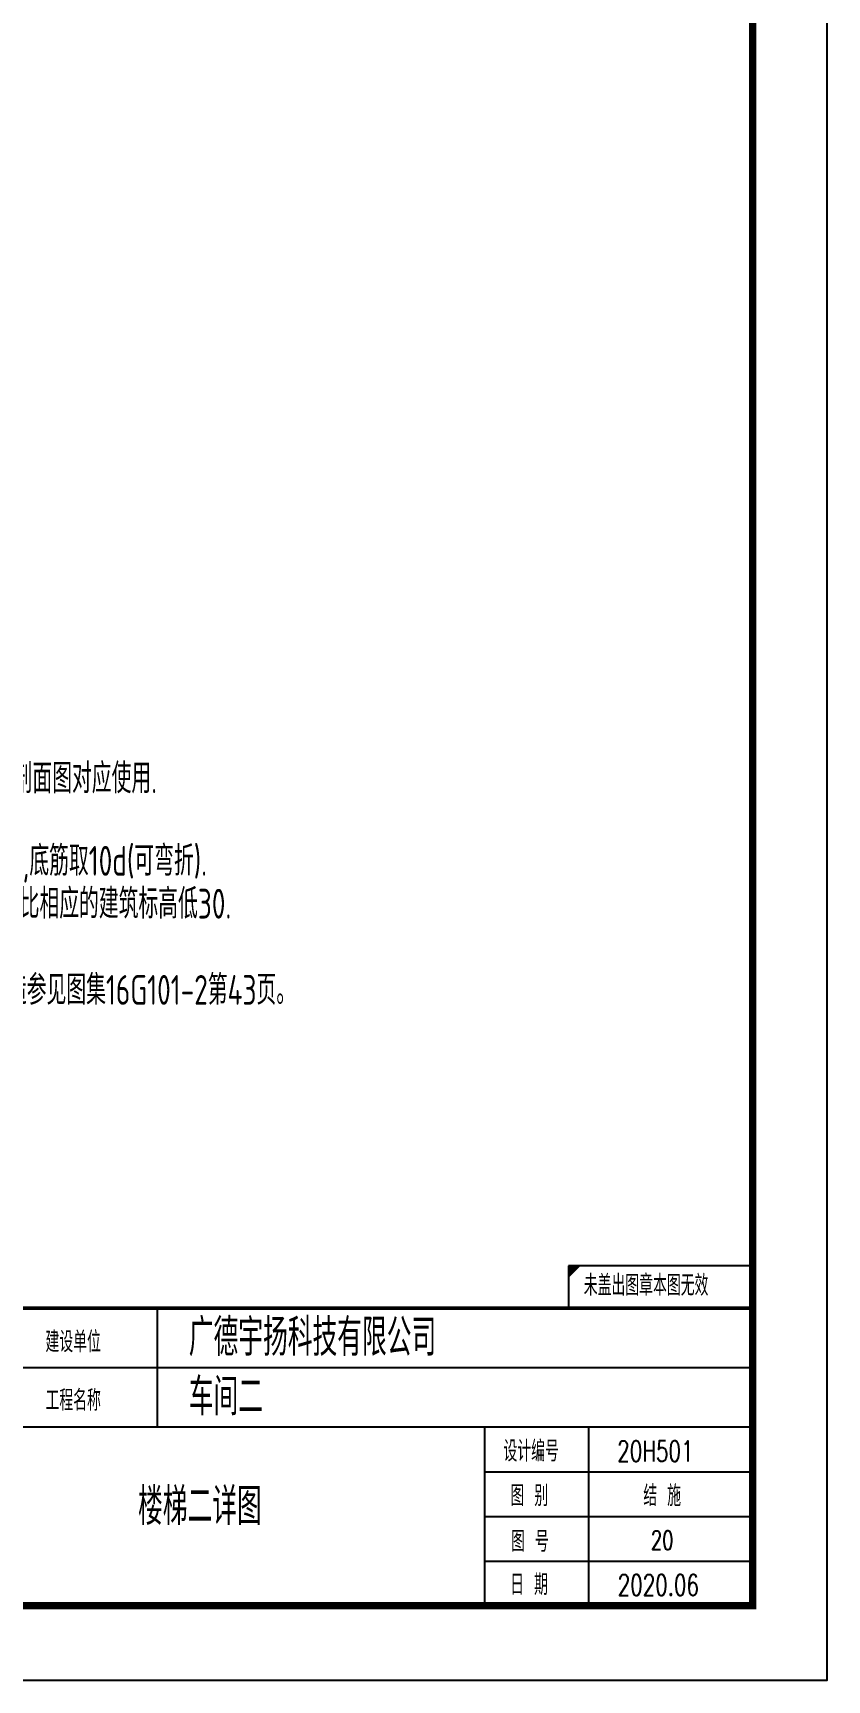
# Model space of a CAD drawing. Extents: x -2331248 to -1198620, y -977263 to -545844.
# Drawn here: x -1203955 to -1198620, y -855128 to -844054 of the extents above; entities that cross this region are included whole.
import ezdxf

# ---------------------------------------------------------------- set-up
doc = ezdxf.new("R2010")
doc.units = 0
doc.header["$LTSCALE"] = 1000
doc.header["$MEASUREMENT"] = 0
doc.layers.get('0').update_dxf_attribs({"linetype": 'CONTINUOUS'})
for name, color, linetype in [('PUB_TITLE', 4, 'CONTINUOUS'), ('ROOM', 7, 'CONTINUOUS'), ('t图框', 222, 'CONTINUOUS'), ('文字', 7, 'CONTINUOUS')]:
    doc.layers.add(name, color=color, linetype=linetype)
doc.styles.add('HZ', font='tssdeng.shx', dxfattribs={"width": 0.8, "bigfont": 'tssdchn.shx'})
doc.styles.add('房间名称', font='SIMPLEX', dxfattribs={"width": 0.7, "bigfont": '0HZTXT'})

# ---------------------------------------------------------------- blocks, each defined once
blk = doc.blocks.new('ASDDA')
blk.add_line((-273366, 3061618), (-273366, 3065618))
at = {"layer": 't图框'}
for p, q in [((-273366, 3066190), (-275839, 3066190)), ((-275839, 3066190), (-275839, 3065618)), ((-275839, 3066040), (-275690, 3066190)), ((-273366, 3066190), (-273366, 3061618)), ((-273366, 3065618), (-295866, 3065618)), ((-281366, 3065618), (-281366, 3064018)), ((-273366, 3064818), (-283366, 3064818)), ((-273366, 3064018), (-295866, 3064018)), ((-276966, 3061618), (-276966, 3064018)), ((-275566, 3061618), (-275566, 3064018)), ((-276966, 3063418), (-273366, 3063418)), ((-276966, 3062818), (-273366, 3062818)), ((-276966, 3062218), (-273366, 3062218)), ((-315866, 3061618), (-273366, 3061618))]:
    blk.add_line(p, q, dxfattribs=at)
at = {"layer": 't图框', "const_width": 50}
blk.add_lwpolyline([(-295866, 3061618), (-295866, 3065618), (-273366, 3065618)], dxfattribs=at)
at = {"layer": 't图框'}
blk.add_solid([(-275839, 3066040), (-275690, 3066190), (-275839, 3066040), (-275839, 3066190)], dxfattribs=at)
at = {"style": '房间名称', "width": 0.7}
for s, p in [('未盖出图章本图无效', (-275635, 3065786)), ('建设单位', (-282868, 3065026)), ('工程名称', (-282868, 3064239)), ('设计编号', (-276714, 3063557)), ('20H501', (-275185, 3063557)), ('图 别', (-276620, 3062957)), ('结 施', (-274834, 3062957)), ('图 号', (-276611, 3062343)), ('日 期', (-276624, 3061762)), ('2020.06', (-275179, 3061757))]:
    blk.add_text(s, height=280, dxfattribs=at).set_placement(p)
at = {"layer": 'ROOM', "style": 'HZ', "width": 0.7}
for s, p in [('广德宇扬科技有限公司', (-280942, 3064977)), ('车间二', (-280942, 3064177))]:
    blk.add_text(s, height=500, dxfattribs=at).set_placement(p)

msp = doc.modelspace()

# ---------------------------------------------------------------- linework, layer by layer
at = {"layer": 'PUB_TITLE'}
msp.add_lwpolyline([(-1240670, -855128), (-1198620, -855128), (-1198620, -825428), (-1240670, -825428)], close=True, dxfattribs=at)
at = {"layer": 'PUB_TITLE', "const_width": 50}
msp.add_lwpolyline([(-1239420, -854628), (-1199120, -854628), (-1199120, -825928), (-1239420, -825928)], close=True, dxfattribs=at)

# ---------------------------------------------------------------- block references
at = {"lineweight": -3, "xscale": 0.5000067828223109, "yscale": 0.5000067832879722, "zscale": 0.5000067830419062}
msp.add_blockref('ASDDA', (-1062435.4, -2385458), dxfattribs=at)

# ---------------------------------------------------------------- texts
at = {"style": 'HZ', "width": 0.7}
for s, p in [('1.本表应与相应的楼梯结构平面及剖面图对应使用.', (-1206060.2, -849165.3)), ('3.梯梁内主筋的锚箍长度:负筋取la,底筋取10d(可弯折).   ', (-1206077.5, -849720.1)), ('4.本图标高均为建筑标高,结构标高比相应的建筑标高低30.', (-1206091.9, -850008.6)), ('6.本图中梯板ATb-*滑动支座构造参见图集16G101-2第43页。', (-1206101.4, -850588))]:
    msp.add_text(s, height=200, dxfattribs=at).set_placement(p)
at = {"layer": 'ROOM', "style": 'HZ', "width": 0.7}
for s, p in [('车间二', (-1202908.4, -853348.7)), ('楼梯二详图', (-1203249.6, -854085.7))]:
    msp.add_text(s, height=250, dxfattribs=at).set_placement(p)
at = {"layer": '文字', "style": '房间名称', "width": 0.7}
msp.add_text('20', height=125.98, dxfattribs=at).set_placement((-1199803.6, -854250.7))

doc.saveas('drawing.dxf')
